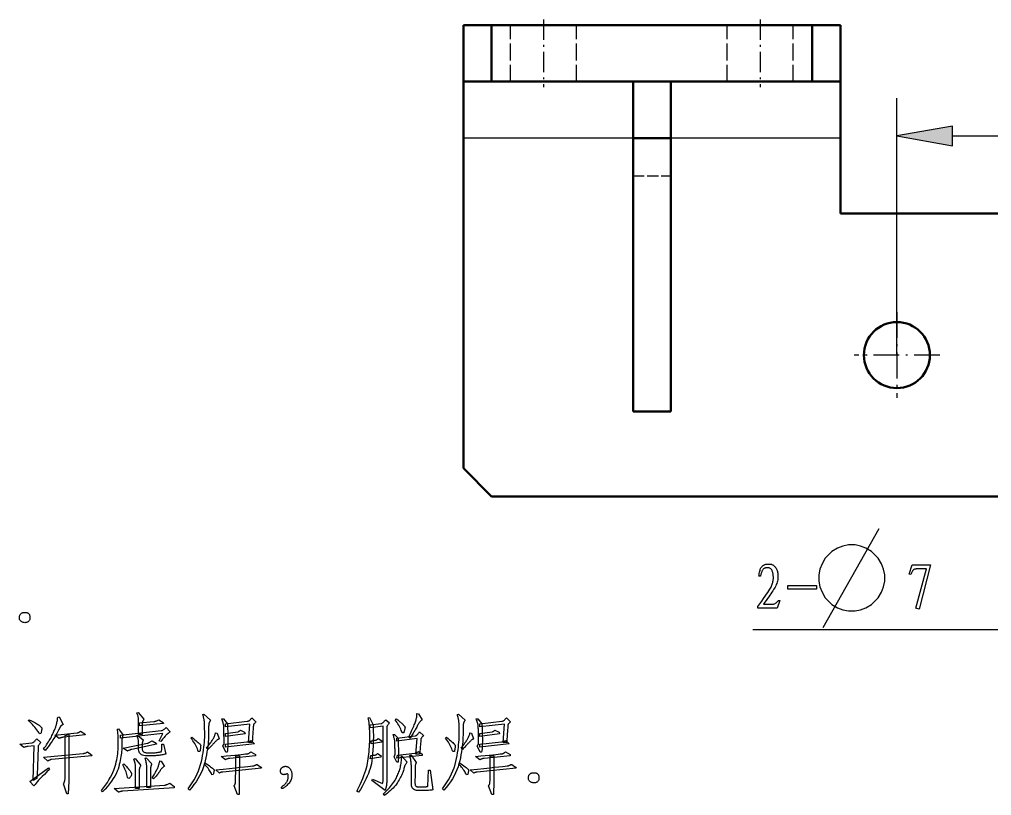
# Model space of a CAD drawing. Extents: x 0 to 420, y 0 to 297.
# Drawn here: x 105.4 to 157, y 59.3 to 100.5 of the extents above; entities that cross this region are included whole.
import ezdxf

# ---------------------------------------------------------------- set-up
doc = ezdxf.new("R2010")
doc.units = 0
doc.linetypes.add('DASHDOT', pattern=[18.5, 12, -3, 0.5, -3])
doc.linetypes.add('DASHED', pattern=[15, 12, -3])

msp = doc.modelspace()

# ---------------------------------------------------------------- linework, layer by layer
at = {"color": 7, "lineweight": 50, "ltscale": 0.075}
for p, q in [((128.957, 100.173), (128.957, 97.173)), ((130.457, 100.173), (130.457, 97.173)), ((147.457, 100.173), (147.457, 97.173)), ((148.957, 100.173), (148.957, 97.173)), ((128.957, 97.173), (128.957, 94.173)), ((137.957, 94.173), (137.957, 97.173)), ((139.957, 94.173), (139.957, 97.173)), ((148.957, 97.173), (148.957, 94.173))]:
    msp.add_line(p, q, dxfattribs=at)
at = {"color": 7, "lineweight": 50, "ltscale": 0.0375}
for p, q in [((130.457, 100.173), (128.957, 100.173)), ((147.457, 100.173), (148.957, 100.173)), ((128.957, 97.173), (130.457, 97.173)), ((147.457, 97.173), (148.957, 97.173))]:
    msp.add_line(p, q, dxfattribs=at)
at = {"color": 7, "lineweight": 50, "ltscale": 0.425}
for p, q in [((147.457, 100.173), (130.457, 100.173)), ((147.457, 97.173), (130.457, 97.173))]:
    msp.add_line(p, q, dxfattribs=at)
at = {"color": 7, "linetype": 'DASHED', "lineweight": 25, "ltscale": 0.075}
for p, q in [((131.457, 97.173), (131.457, 100.173)), ((134.957, 97.173), (134.957, 100.173)), ((142.957, 97.173), (142.957, 100.173)), ((146.457, 97.173), (146.457, 100.173))]:
    msp.add_line(p, q, dxfattribs=at)
at = {"color": 14, "linetype": 'DASHDOT', "lineweight": 25, "ltscale": 0.090008}
for p, q in [((133.207, 100.473), (133.207, 96.873)), ((144.707, 100.473), (144.707, 96.873))]:
    msp.add_line(p, q, dxfattribs=at)
at = {"color": 7, "linetype": 'DASHED', "lineweight": 25, "ltscale": 0.05}
for p, q in [((137.957, 97.173), (139.957, 97.173)), ((139.957, 94.173), (137.957, 94.173)), ((137.957, 92.173), (139.957, 92.173))]:
    msp.add_line(p, q, dxfattribs=at)
at = {"color": 5, "lineweight": 25, "ltscale": 0.340611}
msp.add_line((151.957, 82.673), (151.957, 96.298), dxfattribs=at)
at = {"color": 7, "lineweight": 25, "ltscale": 0.224998}
msp.add_line((137.957, 94.173), (128.957, 94.173), dxfattribs=at)
at = {"color": 7, "linetype": 'DASHED', "lineweight": 25}
msp.add_line((148.957, 94.173), (128.957, 94.173), dxfattribs=at)
at = {"color": 7, "lineweight": 50, "ltscale": 0.4375}
msp.add_line((128.957, 76.673), (128.957, 94.173), dxfattribs=at)
at = {"color": 7, "lineweight": 50, "ltscale": 0.05}
for p, q in [((137.957, 94.173), (139.957, 94.173)), ((137.957, 79.673), (139.957, 79.673))]:
    msp.add_line(p, q, dxfattribs=at)
at = {"color": 7, "lineweight": 50, "ltscale": 0.3625}
for p, q in [((137.957, 79.673), (137.957, 94.173)), ((139.957, 79.673), (139.957, 94.173))]:
    msp.add_line(p, q, dxfattribs=at)
at = {"color": 7, "lineweight": 25, "ltscale": 0.225002}
msp.add_line((148.957, 94.173), (139.957, 94.173), dxfattribs=at)
at = {"color": 7, "lineweight": 50, "ltscale": 0.1}
msp.add_line((148.957, 90.173), (148.957, 94.173), dxfattribs=at)
at = {"color": 5, "lineweight": 25, "ltscale": 0.402279}
msp.add_line((154.912, 94.298), (171.003, 94.298), dxfattribs=at)
at = {"color": 7, "lineweight": 50}
for p, q in [((148.957, 90.173), (177.457, 90.173)), ((130.457, 75.173), (177.457, 75.173))]:
    msp.add_line(p, q, dxfattribs=at)
at = {"color": 14, "linetype": 'DASHDOT', "lineweight": 25, "ltscale": 0.11375}
for p, q in [((151.957, 84.948), (151.957, 80.398)), ((154.232, 82.673), (149.682, 82.673))]:
    msp.add_line(p, q, dxfattribs=at)
at = {"color": 7, "lineweight": 50, "ltscale": 0.053033}
msp.add_line((130.457, 75.173), (128.957, 76.673), dxfattribs=at)
at = {"color": 5, "lineweight": 25, "ltscale": 0.36875}
msp.add_line((159.058, 68.098), (144.308, 68.098), dxfattribs=at)
at = {"color": 5, "lineweight": 25}
for points in [[(154.912, 94.819), (151.957, 94.298), (154.912, 93.777)], [(149.733, 72.598), (149.383, 72.598), (149.091, 72.539), (148.8, 72.423), (148.508, 72.248), (148.158, 71.898), (147.983, 71.606), (147.866, 71.314), (147.808, 71.023), (147.808, 70.673), (147.866, 70.381), (147.983, 70.089), (148.158, 69.798), (148.508, 69.448), (148.8, 69.273), (149.091, 69.156), (149.383, 69.098), (149.733, 69.098), (150.025, 69.156), (150.316, 69.273), (150.608, 69.448), (150.958, 69.798), (151.133, 70.089), (151.25, 70.381), (151.308, 70.673), (151.308, 71.023), (151.25, 71.314), (151.133, 71.606), (150.958, 71.898), (150.608, 72.248), (150.316, 72.423), (150.025, 72.539)], [(144.882, 69.467), (145.415, 69.467), (145.442, 69.474), (145.469, 69.483), (145.495, 69.496), (145.52, 69.511), (145.545, 69.528), (145.57, 69.549), (145.593, 69.572), (145.617, 69.598), (145.639, 69.627), (145.662, 69.658), (145.744, 69.658), (145.607, 69.248), (144.581, 69.248), (144.581, 69.33), (144.692, 69.483), (144.793, 69.625), (144.885, 69.757), (144.969, 69.877), (145.043, 69.986), (145.108, 70.085), (145.164, 70.172), (145.211, 70.249), (145.25, 70.315), (145.279, 70.369), (145.302, 70.418), (145.323, 70.467), (145.341, 70.516), (145.357, 70.565), (145.371, 70.614), (145.382, 70.662), (145.391, 70.71), (145.397, 70.759), (145.401, 70.807), (145.402, 70.855), (145.401, 70.902), (145.399, 70.947), (145.396, 70.99), (145.391, 71.032), (145.385, 71.072), (145.377, 71.11), (145.368, 71.146), (145.358, 71.18), (145.346, 71.213), (145.333, 71.244), (145.319, 71.273), (145.302, 71.298), (145.283, 71.321), (145.261, 71.34), (145.238, 71.357), (145.212, 71.371), (145.184, 71.381), (145.154, 71.389), (145.122, 71.393), (145.087, 71.395), (145.053, 71.393), (145.02, 71.389), (144.989, 71.382), (144.96, 71.373), (144.933, 71.36), (144.908, 71.345), (144.885, 71.328), (144.864, 71.307), (144.845, 71.284), (144.828, 71.258), (144.812, 71.23), (144.797, 71.202), (144.783, 71.172), (144.771, 71.142), (144.759, 71.111), (144.749, 71.079), (144.739, 71.046), (144.731, 71.013), (144.724, 70.979), (144.718, 70.943), (144.636, 70.943), (144.645, 71.017), (144.655, 71.086), (144.667, 71.149), (144.68, 71.207), (144.694, 71.26), (144.71, 71.307), (144.727, 71.349), (144.745, 71.385), (144.765, 71.417), (144.787, 71.442), (144.809, 71.465), (144.831, 71.485), (144.854, 71.504), (144.877, 71.52), (144.901, 71.535), (144.925, 71.547), (144.95, 71.558), (144.975, 71.567), (145, 71.574), (145.026, 71.579), (145.052, 71.583), (145.077, 71.586), (145.103, 71.588), (145.129, 71.589), (145.154, 71.589), (145.179, 71.589), (145.204, 71.588), (145.229, 71.586), (145.254, 71.583), (145.279, 71.579), (145.303, 71.574), (145.328, 71.565), (145.353, 71.554), (145.377, 71.54), (145.402, 71.523), (145.426, 71.503), (145.451, 71.48), (145.476, 71.454), (145.5, 71.426), (145.525, 71.395), (145.548, 71.36), (145.569, 71.323), (145.588, 71.284), (145.604, 71.241), (145.617, 71.196), (145.628, 71.148), (145.637, 71.098), (145.643, 71.045), (145.647, 70.989), (145.648, 70.93), (145.646, 70.869), (145.64, 70.808), (145.631, 70.747), (145.617, 70.685), (145.6, 70.622), (145.579, 70.559), (145.554, 70.495), (145.525, 70.431), (145.493, 70.366), (145.456, 70.301), (145.416, 70.233), (145.372, 70.162), (145.324, 70.088), (145.273, 70.01), (145.217, 69.928), (145.158, 69.843), (145.095, 69.754), (145.028, 69.662), (144.957, 69.566)], [(153.005, 71.326), (152.981, 71.326), (152.959, 71.324), (152.938, 71.321), (152.918, 71.317), (152.899, 71.313), (152.882, 71.307), (152.867, 71.299), (152.852, 71.291), (152.839, 71.282), (152.828, 71.272), (152.816, 71.259), (152.805, 71.244), (152.792, 71.226), (152.779, 71.206), (152.766, 71.183), (152.752, 71.157), (152.738, 71.128), (152.723, 71.097), (152.707, 71.062), (152.691, 71.025), (152.609, 71.053), (152.773, 71.545), (153.744, 71.545), (153.128, 69.193), (152.964, 69.248), (153.525, 71.326)], [(146.167, 70.451), (147.699, 70.451), (147.699, 70.26), (146.167, 70.26)]]:
    msp.add_lwpolyline(points, close=True, dxfattribs=at)
msp.add_lwpolyline([(148.041, 68.223), (150.025, 71.723), (151.016, 73.473)], dxfattribs=at)
at = {"color": 7, "lineweight": 25}
for points in [[(105.842, 68.511), (105.814, 68.498), (105.785, 68.489), (105.756, 68.482), (105.727, 68.479), (105.697, 68.478), (105.667, 68.48), (105.637, 68.486), (105.606, 68.494), (105.575, 68.506), (105.544, 68.52), (105.514, 68.537), (105.488, 68.556), (105.465, 68.577), (105.447, 68.6), (105.432, 68.625), (105.42, 68.653), (105.413, 68.682), (105.409, 68.714), (105.408, 68.748), (105.412, 68.784), (105.418, 68.819), (105.427, 68.851), (105.437, 68.881), (105.45, 68.907), (105.465, 68.931), (105.481, 68.951), (105.5, 68.969), (105.521, 68.983), (105.545, 68.995), (105.57, 69.003), (105.596, 69.01), (105.622, 69.014), (105.648, 69.018), (105.674, 69.02), (105.7, 69.021), (105.725, 69.02), (105.75, 69.018), (105.775, 69.014), (105.8, 69.01), (105.825, 69.003), (105.848, 68.995), (105.87, 68.983), (105.889, 68.968), (105.906, 68.95), (105.922, 68.929), (105.935, 68.904), (105.945, 68.876), (105.954, 68.846), (105.961, 68.812), (105.965, 68.775), (105.967, 68.737), (105.966, 68.702), (105.962, 68.67), (105.954, 68.64), (105.944, 68.612), (105.93, 68.587), (105.913, 68.564), (105.892, 68.544), (105.869, 68.526)], [(107.574, 62.964), (107.568, 62.953), (107.563, 62.941), (107.556, 62.929), (107.55, 62.915), (107.543, 62.9), (107.536, 62.885), (107.528, 62.869), (107.52, 62.852), (107.512, 62.834), (107.504, 62.815), (107.494, 62.794), (107.481, 62.769), (107.467, 62.741), (107.45, 62.709), (107.431, 62.674), (107.41, 62.635), (107.386, 62.593), (107.36, 62.548), (107.332, 62.498), (107.301, 62.446), (107.268, 62.389), (107.23, 62.329), (107.188, 62.264), (107.141, 62.195), (107.09, 62.123), (107.036, 62.046), (106.977, 61.965), (106.913, 61.88), (106.846, 61.791), (106.774, 61.699), (106.686, 61.769), (106.744, 61.849), (106.8, 61.927), (106.852, 62.004), (106.901, 62.078), (106.948, 62.151), (106.991, 62.222), (107.031, 62.292), (107.069, 62.359), (107.103, 62.425), (107.134, 62.49), (107.163, 62.551), (107.191, 62.61), (107.216, 62.667), (107.24, 62.72), (107.262, 62.771), (107.282, 62.819), (107.301, 62.864), (107.317, 62.906), (107.332, 62.945), (107.345, 62.982), (107.357, 63.018), (107.369, 63.058), (107.38, 63.1), (107.39, 63.145), (107.4, 63.193), (107.41, 63.243), (107.419, 63.297), (107.427, 63.353), (107.435, 63.412), (107.442, 63.474), (107.512, 63.492), (107.723, 63.07), (107.7, 63.059), (107.678, 63.049), (107.658, 63.038), (107.64, 63.027), (107.624, 63.017), (107.61, 63.006), (107.598, 62.996), (107.588, 62.985), (107.58, 62.975)], [(112.012, 63.351), (111.996, 63.33), (111.981, 63.31), (111.968, 63.29), (111.956, 63.271), (111.946, 63.252), (111.939, 63.234), (111.932, 63.216), (111.928, 63.199), (111.925, 63.182), (111.924, 63.166), (111.924, 63.146), (111.924, 63.116), (111.924, 63.077), (111.924, 63.028), (111.924, 62.971), (111.924, 62.904), (111.924, 62.827), (111.924, 62.742), (111.924, 62.647), (111.924, 62.542), (111.731, 62.542), (111.731, 63.298), (111.73, 63.328), (111.728, 63.359), (111.723, 63.394), (111.717, 63.43), (111.709, 63.47), (111.699, 63.511), (111.688, 63.555), (111.675, 63.602), (111.66, 63.651), (111.643, 63.702), (111.714, 63.72)], [(115.097, 61.268), (115.126, 61.425), (115.151, 61.578), (115.173, 61.725), (115.192, 61.867), (115.207, 62.004), (115.22, 62.136), (115.229, 62.263), (115.235, 62.384), (115.238, 62.501), (115.238, 62.613), (115.236, 62.717), (115.234, 62.812), (115.233, 62.898), (115.231, 62.974), (115.229, 63.041), (115.227, 63.099), (115.226, 63.147), (115.224, 63.186), (115.222, 63.216), (115.22, 63.237), (115.218, 63.255), (115.214, 63.277), (115.21, 63.304), (115.203, 63.335), (115.196, 63.371), (115.188, 63.411), (115.178, 63.455), (115.167, 63.504), (115.155, 63.557), (115.141, 63.615), (115.194, 63.632), (115.546, 63.298), (115.532, 63.277), (115.52, 63.257), (115.508, 63.237), (115.498, 63.218), (115.488, 63.199), (115.48, 63.181), (115.473, 63.163), (115.467, 63.146), (115.462, 63.13), (115.458, 63.114), (115.454, 63.093), (115.451, 63.064), (115.449, 63.026), (115.446, 62.979), (115.444, 62.922), (115.443, 62.857), (115.442, 62.783), (115.441, 62.7), (115.44, 62.608), (115.44, 62.507), (115.438, 62.399), (115.433, 62.284), (115.424, 62.164), (115.412, 62.037), (115.396, 61.905), (115.377, 61.767), (115.354, 61.622), (115.328, 61.472), (115.298, 61.316), (115.264, 61.154), (115.224, 60.989), (115.174, 60.827), (115.115, 60.666), (115.045, 60.507), (114.965, 60.349), (114.876, 60.194), (114.777, 60.04), (114.668, 59.888), (114.549, 59.738), (114.421, 59.589), (114.35, 59.659), (114.465, 59.821), (114.571, 59.983), (114.669, 60.144), (114.757, 60.305), (114.836, 60.466), (114.906, 60.627), (114.967, 60.787), (115.02, 60.948), (115.063, 61.108)], [(116.337, 63.105), (117.497, 63.245), (117.518, 63.247), (117.54, 63.253), (117.563, 63.263), (117.587, 63.276), (117.611, 63.294), (117.636, 63.315), (117.662, 63.34), (117.688, 63.369), (117.715, 63.402), (117.743, 63.439), (117.954, 63.21), (117.93, 63.19), (117.909, 63.171), (117.89, 63.153), (117.874, 63.136), (117.859, 63.12), (117.847, 63.106), (117.837, 63.093), (117.83, 63.081), (117.825, 63.07), (117.822, 63.061), (117.82, 63.044), (117.817, 63.009), (117.813, 62.958), (117.808, 62.889), (117.802, 62.804), (117.796, 62.701), (117.788, 62.582), (117.78, 62.445), (117.771, 62.291), (117.76, 62.12), (117.567, 62.12), (117.637, 63.087), (116.337, 62.947)], [(124.176, 63.052), (124.181, 62.749), (124.182, 62.464), (124.179, 62.198), (124.172, 61.951), (124.161, 61.723), (124.146, 61.513), (124.127, 61.323), (124.103, 61.151), (124.076, 60.998), (124.045, 60.864), (124.008, 60.737), (123.965, 60.609), (123.917, 60.477), (123.862, 60.343), (123.801, 60.207), (123.733, 60.067), (123.66, 59.925), (123.581, 59.781), (123.495, 59.634), (123.403, 59.484), (123.315, 59.536), (123.403, 59.716), (123.484, 59.888), (123.558, 60.054), (123.624, 60.213), (123.684, 60.365), (123.737, 60.51), (123.783, 60.648), (123.821, 60.78), (123.853, 60.904), (123.878, 61.022), (123.898, 61.138), (123.916, 61.257), (123.932, 61.379), (123.947, 61.504), (123.959, 61.633), (123.969, 61.764), (123.978, 61.899), (123.984, 62.037), (123.989, 62.178), (123.992, 62.323), (123.993, 62.465), (123.992, 62.601), (123.988, 62.729), (123.983, 62.851), (123.976, 62.966), (123.968, 63.075), (123.957, 63.176), (123.944, 63.27), (123.929, 63.358), (123.913, 63.439), (123.983, 63.456)], [(126.128, 62.349), (126.057, 62.402), (126.105, 62.501), (126.15, 62.595), (126.191, 62.685), (126.23, 62.769), (126.266, 62.848), (126.299, 62.922), (126.329, 62.99), (126.355, 63.054), (126.379, 63.113), (126.4, 63.166), (126.418, 63.217), (126.435, 63.268), (126.449, 63.318), (126.462, 63.369), (126.473, 63.419), (126.481, 63.469), (126.488, 63.519), (126.493, 63.569), (126.496, 63.618), (126.497, 63.667), (126.585, 63.65), (126.778, 63.333), (126.75, 63.314), (126.723, 63.293), (126.697, 63.269), (126.671, 63.243), (126.646, 63.215), (126.622, 63.184), (126.598, 63.15), (126.575, 63.114), (126.553, 63.075), (126.532, 63.034), (126.509, 62.99), (126.482, 62.94), (126.451, 62.884), (126.417, 62.824), (126.378, 62.758), (126.336, 62.686), (126.289, 62.61), (126.239, 62.528), (126.185, 62.441)], [(128.597, 61.268), (128.626, 61.425), (128.651, 61.578), (128.673, 61.725), (128.692, 61.867), (128.707, 62.004), (128.72, 62.136), (128.729, 62.263), (128.735, 62.384), (128.738, 62.501), (128.738, 62.613), (128.736, 62.717), (128.734, 62.812), (128.733, 62.898), (128.731, 62.974), (128.729, 63.041), (128.727, 63.099), (128.726, 63.147), (128.724, 63.186), (128.722, 63.216), (128.72, 63.237), (128.718, 63.255), (128.714, 63.277), (128.71, 63.304), (128.703, 63.335), (128.696, 63.371), (128.688, 63.411), (128.678, 63.455), (128.667, 63.504), (128.655, 63.557), (128.641, 63.615), (128.694, 63.632), (129.046, 63.298), (129.032, 63.277), (129.02, 63.257), (129.008, 63.237), (128.998, 63.218), (128.988, 63.199), (128.98, 63.181), (128.973, 63.163), (128.967, 63.146), (128.962, 63.13), (128.958, 63.114), (128.954, 63.093), (128.951, 63.064), (128.949, 63.026), (128.946, 62.979), (128.944, 62.922), (128.943, 62.857), (128.942, 62.783), (128.941, 62.7), (128.94, 62.608), (128.94, 62.507), (128.938, 62.399), (128.933, 62.284), (128.924, 62.164), (128.912, 62.037), (128.896, 61.905), (128.877, 61.767), (128.854, 61.622), (128.828, 61.472), (128.798, 61.316), (128.764, 61.154), (128.724, 60.989), (128.674, 60.827), (128.615, 60.666), (128.545, 60.507), (128.465, 60.349), (128.376, 60.194), (128.277, 60.04), (128.168, 59.888), (128.049, 59.738), (127.921, 59.589), (127.85, 59.659), (127.965, 59.821), (128.071, 59.983), (128.169, 60.144), (128.257, 60.305), (128.336, 60.466), (128.406, 60.627), (128.467, 60.787), (128.52, 60.948), (128.563, 61.108)], [(129.837, 63.105), (130.997, 63.245), (131.018, 63.247), (131.04, 63.253), (131.063, 63.263), (131.087, 63.276), (131.111, 63.294), (131.136, 63.315), (131.162, 63.34), (131.188, 63.369), (131.215, 63.402), (131.243, 63.439), (131.454, 63.21), (131.43, 63.19), (131.409, 63.171), (131.39, 63.153), (131.374, 63.136), (131.359, 63.12), (131.347, 63.106), (131.337, 63.093), (131.33, 63.081), (131.325, 63.07), (131.322, 63.061), (131.32, 63.044), (131.317, 63.009), (131.313, 62.958), (131.308, 62.889), (131.302, 62.804), (131.296, 62.701), (131.288, 62.582), (131.28, 62.445), (131.271, 62.291), (131.26, 62.12), (131.067, 62.12), (131.137, 63.087), (129.837, 62.947)], [(105.93, 63.333), (106.012, 63.292), (106.087, 63.253), (106.157, 63.216), (106.22, 63.181), (106.277, 63.149), (106.329, 63.118), (106.375, 63.09), (106.414, 63.063), (106.448, 63.039), (106.475, 63.017), (106.499, 62.997), (106.52, 62.978), (106.538, 62.96), (106.554, 62.944), (106.568, 62.929), (106.579, 62.916), (106.587, 62.904), (106.593, 62.893), (106.597, 62.884), (106.598, 62.876), (106.598, 62.867), (106.596, 62.854), (106.594, 62.836), (106.59, 62.814), (106.585, 62.788), (106.579, 62.758), (106.572, 62.724), (106.565, 62.685), (106.556, 62.642), (106.546, 62.595), (106.475, 62.577), (106.431, 62.651), (106.384, 62.724), (106.333, 62.796), (106.278, 62.867), (106.22, 62.938), (106.159, 63.008), (106.094, 63.077), (106.025, 63.146), (105.953, 63.213), (105.878, 63.281)], [(111.784, 63.158), (112.54, 63.228), (112.555, 63.232), (112.573, 63.237), (112.593, 63.243), (112.616, 63.25), (112.641, 63.259), (112.668, 63.268), (112.698, 63.278), (112.731, 63.29), (112.766, 63.302), (112.803, 63.316), (113.032, 63.175), (113.049, 63.122), (111.784, 62.999)], [(116.249, 63.017), (116.248, 63.027), (116.244, 63.043), (116.239, 63.065), (116.232, 63.093), (116.222, 63.127), (116.211, 63.167), (116.197, 63.213), (116.181, 63.264), (116.163, 63.322), (116.143, 63.386), (116.231, 63.386), (116.442, 63.105), (116.451, 62.887), (116.458, 62.685), (116.463, 62.498), (116.465, 62.326), (116.464, 62.169), (116.461, 62.027), (116.456, 61.9), (116.448, 61.789), (116.437, 61.692), (116.424, 61.611), (116.354, 61.611), (116.196, 61.945), (116.209, 61.962), (116.221, 61.978), (116.232, 61.993), (116.241, 62.008), (116.249, 62.022), (116.255, 62.034), (116.26, 62.046), (116.263, 62.057), (116.266, 62.067), (116.266, 62.076), (116.266, 62.089), (116.266, 62.11), (116.265, 62.138), (116.265, 62.174), (116.264, 62.217), (116.263, 62.268), (116.262, 62.327), (116.261, 62.394), (116.259, 62.469), (116.257, 62.551), (116.256, 62.633), (116.254, 62.708), (116.253, 62.774), (116.252, 62.832), (116.251, 62.883), (116.25, 62.925), (116.249, 62.96), (116.249, 62.987), (116.249, 63.006)], [(124.897, 60.046), (124.893, 59.994), (124.888, 59.943), (124.882, 59.893), (124.875, 59.844), (124.866, 59.796), (124.857, 59.749), (124.847, 59.703), (124.835, 59.658), (124.823, 59.614), (124.809, 59.572), (124.106, 60.099), (124.141, 60.169), (124.669, 59.941), (124.675, 59.963), (124.681, 59.986), (124.687, 60.012), (124.691, 60.039), (124.695, 60.068), (124.698, 60.099), (124.701, 60.131), (124.702, 60.166), (124.703, 60.202), (124.704, 60.24), (124.704, 62.982), (124.018, 62.894), (124.018, 63.052), (124.598, 63.122), (124.613, 63.128), (124.631, 63.136), (124.65, 63.149), (124.671, 63.165), (124.695, 63.184), (124.721, 63.207), (124.748, 63.233), (124.778, 63.263), (124.81, 63.296), (124.844, 63.333), (125.038, 63.158), (125.011, 63.127), (124.987, 63.098), (124.966, 63.072), (124.948, 63.048), (124.932, 63.026), (124.92, 63.006), (124.91, 62.988), (124.903, 62.972), (124.899, 62.958), (124.897, 62.947), (124.897, 62.908), (124.897, 62.814), (124.897, 62.663), (124.897, 62.457), (124.897, 62.195), (124.897, 61.877), (124.897, 61.503), (124.897, 61.073), (124.897, 60.588)], [(125.864, 62.92), (125.863, 62.909), (125.861, 62.895), (125.858, 62.876), (125.853, 62.853), (125.846, 62.826), (125.839, 62.795), (125.829, 62.76), (125.819, 62.721), (125.807, 62.677), (125.794, 62.63), (125.706, 62.63), (125.686, 62.697), (125.663, 62.765), (125.636, 62.834), (125.604, 62.903), (125.569, 62.973), (125.531, 63.044), (125.488, 63.115), (125.441, 63.187), (125.391, 63.26), (125.337, 63.333), (125.389, 63.386), (125.434, 63.351), (125.477, 63.318), (125.517, 63.285), (125.555, 63.254), (125.591, 63.223), (125.626, 63.194), (125.658, 63.166), (125.687, 63.139), (125.715, 63.112), (125.741, 63.087), (125.764, 63.063), (125.785, 63.041), (125.804, 63.021), (125.82, 63.001), (125.833, 62.984), (125.844, 62.968), (125.853, 62.954), (125.859, 62.941), (125.863, 62.93)], [(129.749, 63.017), (129.748, 63.027), (129.744, 63.043), (129.739, 63.065), (129.732, 63.093), (129.722, 63.127), (129.711, 63.167), (129.697, 63.213), (129.681, 63.264), (129.663, 63.322), (129.643, 63.386), (129.731, 63.386), (129.942, 63.105), (129.951, 62.887), (129.958, 62.685), (129.963, 62.498), (129.965, 62.326), (129.964, 62.169), (129.961, 62.027), (129.956, 61.9), (129.948, 61.789), (129.937, 61.692), (129.924, 61.611), (129.854, 61.611), (129.696, 61.945), (129.709, 61.962), (129.721, 61.978), (129.732, 61.993), (129.741, 62.008), (129.749, 62.022), (129.755, 62.034), (129.76, 62.046), (129.763, 62.057), (129.766, 62.067), (129.766, 62.076), (129.766, 62.089), (129.766, 62.11), (129.765, 62.138), (129.765, 62.174), (129.764, 62.217), (129.763, 62.268), (129.762, 62.327), (129.761, 62.394), (129.759, 62.469), (129.757, 62.551), (129.756, 62.633), (129.754, 62.708), (129.753, 62.774), (129.752, 62.832), (129.751, 62.883), (129.75, 62.925), (129.749, 62.96), (129.749, 62.987), (129.749, 63.006)], [(108.883, 62.577), (108.901, 62.525), (107.758, 62.402), (107.737, 62.401), (107.715, 62.399), (107.692, 62.395), (107.668, 62.39), (107.644, 62.384), (107.619, 62.376), (107.594, 62.367), (107.567, 62.357), (107.54, 62.345), (107.512, 62.331), (107.284, 62.507), (108.462, 62.63), (108.482, 62.634), (108.503, 62.639), (108.523, 62.645), (108.543, 62.653), (108.563, 62.661), (108.582, 62.67), (108.601, 62.681), (108.619, 62.692), (108.637, 62.705), (108.655, 62.718)], [(107.829, 62.49), (108.022, 62.542), (108.022, 60.064), (107.987, 59.396), (107.917, 59.396), (107.741, 59.923), (107.758, 59.954), (107.773, 59.985), (107.786, 60.014), (107.797, 60.043), (107.807, 60.07), (107.815, 60.097), (107.821, 60.123), (107.825, 60.148), (107.828, 60.172), (107.829, 60.196), (107.829, 60.239), (107.829, 60.324), (107.829, 60.45), (107.829, 60.617), (107.829, 60.826), (107.829, 61.076), (107.829, 61.368), (107.829, 61.7), (107.829, 62.074)], [(109.815, 59.501), (109.762, 59.572), (109.874, 59.721), (109.977, 59.865), (110.072, 60.006), (110.158, 60.143), (110.235, 60.275), (110.303, 60.403), (110.363, 60.526), (110.415, 60.646), (110.458, 60.761), (110.492, 60.872), (110.52, 60.981), (110.546, 61.09), (110.569, 61.199), (110.589, 61.307), (110.606, 61.415), (110.621, 61.523), (110.632, 61.631), (110.641, 61.739), (110.647, 61.846), (110.65, 61.953), (110.651, 62.059), (110.651, 62.16), (110.65, 62.257), (110.647, 62.35), (110.643, 62.439), (110.638, 62.524), (110.632, 62.605), (110.625, 62.682), (110.616, 62.755), (110.606, 62.824), (110.659, 62.841), (110.905, 62.507), (110.892, 62.47), (110.88, 62.434), (110.869, 62.401), (110.86, 62.369), (110.852, 62.34), (110.846, 62.313), (110.841, 62.288), (110.837, 62.265), (110.835, 62.245), (110.835, 62.226), (110.835, 62.206), (110.835, 62.18), (110.835, 62.149), (110.835, 62.113), (110.835, 62.072), (110.835, 62.025), (110.835, 61.974), (110.835, 61.917), (110.835, 61.854), (110.835, 61.786), (110.833, 61.714), (110.828, 61.636), (110.82, 61.553), (110.809, 61.466), (110.795, 61.373), (110.778, 61.276), (110.757, 61.174), (110.733, 61.066), (110.706, 60.954), (110.676, 60.837), (110.639, 60.716), (110.591, 60.593), (110.532, 60.466), (110.463, 60.337), (110.382, 60.204), (110.29, 60.069), (110.188, 59.932), (110.075, 59.791), (109.95, 59.648)], [(112.821, 62.208), (113.014, 62.595), (110.764, 62.349), (110.764, 62.507), (112.926, 62.753), (112.945, 62.755), (112.965, 62.76), (112.987, 62.767), (113.011, 62.779), (113.036, 62.793), (113.064, 62.81), (113.093, 62.831), (113.123, 62.854), (113.156, 62.881), (113.19, 62.911), (113.401, 62.683), (113.377, 62.666), (113.355, 62.65), (113.334, 62.634), (113.314, 62.62), (113.296, 62.606), (113.279, 62.593), (113.263, 62.581), (113.249, 62.57), (113.237, 62.56), (113.225, 62.551), (113.213, 62.539), (113.196, 62.522), (113.175, 62.499), (113.149, 62.47), (113.12, 62.435), (113.086, 62.394), (113.048, 62.347), (113.006, 62.295), (112.959, 62.237), (112.909, 62.173)], [(112.171, 61.575), (112.61, 61.575), (112.667, 61.586), (112.719, 61.595), (112.765, 61.603), (112.805, 61.611), (112.841, 61.617), (112.871, 61.623), (112.895, 61.628), (112.914, 61.632), (112.927, 61.635), (112.935, 61.637), (112.94, 61.643), (112.945, 61.656), (112.949, 61.676), (112.952, 61.705), (112.955, 61.74), (112.957, 61.784), (112.959, 61.835), (112.961, 61.893), (112.961, 61.959), (112.962, 62.033), (113.049, 62.033), (113.173, 61.505), (113.123, 61.495), (113.072, 61.485), (113.02, 61.475), (112.967, 61.466), (112.913, 61.457), (112.858, 61.448), (112.802, 61.44), (112.745, 61.432), (112.687, 61.424), (112.628, 61.417), (112.153, 61.417), (112.076, 61.421), (112.007, 61.431), (111.945, 61.447), (111.891, 61.471), (111.845, 61.501), (111.807, 61.538), (111.776, 61.581), (111.754, 61.631), (111.738, 61.688), (111.731, 61.751), (111.731, 62.103), (111.73, 62.135), (111.728, 62.169), (111.723, 62.204), (111.717, 62.241), (111.709, 62.279), (111.699, 62.318), (111.688, 62.359), (111.675, 62.401), (111.66, 62.445), (111.643, 62.49), (111.696, 62.49), (111.977, 62.261), (111.967, 62.234), (111.958, 62.209), (111.95, 62.186), (111.943, 62.165), (111.938, 62.147), (111.933, 62.13), (111.929, 62.116), (111.927, 62.104), (111.925, 62.093), (111.924, 62.085), (111.924, 62.076), (111.924, 62.061), (111.924, 62.04), (111.924, 62.015), (111.924, 61.984), (111.924, 61.948), (111.924, 61.907), (111.924, 61.86), (111.924, 61.808), (111.924, 61.751), (111.93, 61.721), (111.94, 61.694), (111.954, 61.669), (111.972, 61.647), (111.995, 61.628), (112.021, 61.612), (112.052, 61.599), (112.088, 61.588), (112.127, 61.58)], [(114.561, 62.402), (114.645, 62.331), (114.72, 62.267), (114.787, 62.209), (114.845, 62.158), (114.895, 62.114), (114.937, 62.076), (114.97, 62.044), (114.994, 62.019), (115.01, 62.001), (115.018, 61.989), (115.021, 61.977), (115.022, 61.961), (115.022, 61.939), (115.021, 61.913), (115.018, 61.881), (115.014, 61.844), (115.008, 61.802), (115.001, 61.755), (114.993, 61.703), (114.983, 61.646), (114.895, 61.646), (114.872, 61.716), (114.846, 61.786), (114.816, 61.857), (114.783, 61.927), (114.746, 61.997), (114.705, 62.068), (114.661, 62.138), (114.614, 62.208), (114.563, 62.279), (114.508, 62.349)], [(115.651, 62.261), (115.675, 62.3), (115.697, 62.338), (115.717, 62.375), (115.735, 62.413), (115.752, 62.45), (115.767, 62.487), (115.78, 62.523), (115.792, 62.559), (115.801, 62.595), (115.809, 62.63), (115.897, 62.613), (116.003, 62.314), (115.978, 62.302), (115.953, 62.289), (115.929, 62.274), (115.904, 62.258), (115.88, 62.239), (115.855, 62.219), (115.83, 62.197), (115.806, 62.173), (115.781, 62.148), (115.757, 62.12), (115.731, 62.091), (115.703, 62.061), (115.673, 62.028), (115.641, 61.994), (115.607, 61.958), (115.571, 61.92), (115.533, 61.88), (115.492, 61.839), (115.45, 61.796), (115.405, 61.751), (115.335, 61.822), (115.373, 61.87), (115.409, 61.918), (115.444, 61.964), (115.478, 62.01), (115.51, 62.054), (115.541, 62.098), (115.571, 62.14), (115.599, 62.182), (115.626, 62.222)], [(116.337, 62.595), (116.987, 62.683), (117.004, 62.693), (117.021, 62.703), (117.037, 62.713), (117.052, 62.722), (117.066, 62.731), (117.08, 62.74), (117.093, 62.748), (117.105, 62.756), (117.117, 62.764), (117.128, 62.771), (117.356, 62.665), (117.374, 62.577), (116.337, 62.437)], [(125.337, 61.523), (125.337, 61.536), (125.336, 61.554), (125.336, 61.577), (125.335, 61.604), (125.334, 61.637), (125.333, 61.675), (125.332, 61.717), (125.331, 61.765), (125.329, 61.817), (125.328, 61.874), (125.326, 61.932), (125.325, 61.984), (125.323, 62.031), (125.322, 62.073), (125.321, 62.109), (125.32, 62.141), (125.32, 62.168), (125.319, 62.189), (125.319, 62.206), (125.319, 62.217), (125.318, 62.228), (125.315, 62.244), (125.311, 62.265), (125.305, 62.29), (125.297, 62.32), (125.287, 62.355), (125.276, 62.395), (125.263, 62.439), (125.248, 62.488), (125.231, 62.542), (125.301, 62.542), (125.495, 62.349), (125.512, 61.4), (125.495, 61.083), (125.424, 61.083), (125.284, 61.365), (125.294, 61.385), (125.303, 61.405), (125.311, 61.423), (125.318, 61.44), (125.323, 61.457), (125.328, 61.472), (125.332, 61.486), (125.334, 61.5), (125.336, 61.512)], [(125.424, 62.191), (125.424, 62.349), (126.409, 62.472), (126.427, 62.477), (126.446, 62.486), (126.466, 62.498), (126.488, 62.514), (126.51, 62.534), (126.533, 62.556), (126.558, 62.583), (126.583, 62.613), (126.61, 62.646), (126.637, 62.683), (126.848, 62.49), (126.822, 62.462), (126.798, 62.437), (126.777, 62.414), (126.758, 62.393), (126.743, 62.373), (126.73, 62.356), (126.72, 62.34), (126.713, 62.326), (126.709, 62.315), (126.708, 62.305), (126.707, 62.289), (126.705, 62.259), (126.701, 62.215), (126.696, 62.156), (126.69, 62.083), (126.682, 61.996), (126.673, 61.895), (126.663, 61.779), (126.651, 61.649), (126.637, 61.505), (126.444, 61.505), (126.514, 62.331)], [(128.061, 62.402), (128.145, 62.331), (128.22, 62.267), (128.287, 62.209), (128.345, 62.158), (128.395, 62.114), (128.437, 62.076), (128.47, 62.044), (128.494, 62.019), (128.51, 62.001), (128.518, 61.989), (128.521, 61.977), (128.522, 61.961), (128.522, 61.939), (128.521, 61.913), (128.518, 61.881), (128.514, 61.844), (128.508, 61.802), (128.501, 61.755), (128.493, 61.703), (128.483, 61.646), (128.395, 61.646), (128.372, 61.716), (128.346, 61.786), (128.316, 61.857), (128.283, 61.927), (128.246, 61.997), (128.205, 62.068), (128.161, 62.138), (128.114, 62.208), (128.063, 62.279), (128.008, 62.349)], [(129.151, 62.261), (129.175, 62.3), (129.197, 62.338), (129.217, 62.375), (129.235, 62.413), (129.252, 62.45), (129.267, 62.487), (129.28, 62.523), (129.292, 62.559), (129.301, 62.595), (129.309, 62.63), (129.397, 62.613), (129.503, 62.314), (129.478, 62.302), (129.453, 62.289), (129.429, 62.274), (129.404, 62.258), (129.38, 62.239), (129.355, 62.219), (129.33, 62.197), (129.306, 62.173), (129.281, 62.148), (129.257, 62.12), (129.231, 62.091), (129.203, 62.061), (129.173, 62.028), (129.141, 61.994), (129.107, 61.958), (129.071, 61.92), (129.033, 61.88), (128.992, 61.839), (128.95, 61.796), (128.905, 61.751), (128.835, 61.822), (128.873, 61.87), (128.909, 61.918), (128.944, 61.964), (128.978, 62.01), (129.01, 62.054), (129.041, 62.098), (129.071, 62.14), (129.099, 62.182), (129.126, 62.222)], [(129.837, 62.595), (130.487, 62.683), (130.504, 62.693), (130.521, 62.703), (130.537, 62.713), (130.552, 62.722), (130.566, 62.731), (130.58, 62.74), (130.593, 62.748), (130.605, 62.756), (130.617, 62.764), (130.628, 62.771), (130.856, 62.665), (130.874, 62.577), (129.837, 62.437)], [(105.86, 61.909), (105.845, 61.909), (105.829, 61.907), (105.812, 61.905), (105.793, 61.901), (105.772, 61.896), (105.75, 61.89), (105.727, 61.884), (105.703, 61.876), (105.676, 61.867), (105.649, 61.857), (105.421, 62.033), (106.071, 62.103), (106.089, 62.108), (106.11, 62.117), (106.132, 62.129), (106.155, 62.145), (106.181, 62.164), (106.208, 62.187), (106.237, 62.214), (106.268, 62.243), (106.3, 62.277), (106.335, 62.314), (106.546, 62.12), (106.516, 62.093), (106.489, 62.066), (106.466, 62.039), (106.446, 62.014), (106.429, 61.989), (106.416, 61.964), (106.406, 61.941), (106.399, 61.918), (106.396, 61.896), (106.396, 61.874), (106.397, 61.839), (106.396, 61.774), (106.394, 61.68), (106.391, 61.557), (106.385, 61.404), (106.378, 61.223), (106.37, 61.012), (106.36, 60.772), (106.348, 60.503), (106.335, 60.204), (106.141, 60.099), (106.194, 61.945)], [(111.133, 61.663), (110.905, 61.822), (112.206, 62.085), (112.218, 62.09), (112.232, 62.096), (112.25, 62.104), (112.27, 62.113), (112.294, 62.125), (112.32, 62.138), (112.348, 62.153), (112.38, 62.17), (112.415, 62.188), (112.452, 62.208), (112.663, 62.085), (112.68, 62.033), (111.362, 61.751), (111.344, 61.747), (111.325, 61.742), (111.304, 61.736), (111.283, 61.729), (111.261, 61.721), (111.238, 61.711), (111.213, 61.701), (111.188, 61.689), (111.161, 61.677)], [(116.337, 62.033), (117.479, 62.156), (117.504, 62.159), (117.528, 62.164), (117.551, 62.169), (117.575, 62.175), (117.598, 62.182), (117.62, 62.189), (117.643, 62.197), (117.665, 62.206), (117.686, 62.216), (117.708, 62.226), (117.883, 62.05), (116.337, 61.874)], [(124.071, 62.05), (124.071, 62.208), (124.115, 62.215), (124.155, 62.221), (124.191, 62.227), (124.223, 62.232), (124.251, 62.237), (124.276, 62.241), (124.296, 62.245), (124.313, 62.248), (124.326, 62.25), (124.335, 62.252), (124.342, 62.255), (124.35, 62.258), (124.359, 62.263), (124.368, 62.269), (124.379, 62.276), (124.389, 62.285), (124.401, 62.295), (124.413, 62.306), (124.426, 62.318), (124.44, 62.331), (124.633, 62.208), (124.633, 62.138)], [(129.837, 62.033), (130.979, 62.156), (131.004, 62.159), (131.028, 62.164), (131.051, 62.169), (131.075, 62.175), (131.098, 62.182), (131.12, 62.189), (131.143, 62.197), (131.165, 62.206), (131.186, 62.216), (131.208, 62.226), (131.383, 62.05), (129.837, 61.874)], [(109.024, 61.628), (109.235, 61.47), (109.253, 61.417), (107.108, 61.224), (107.09, 61.22), (107.072, 61.215), (107.054, 61.209), (107.035, 61.201), (107.016, 61.193), (106.996, 61.184), (106.976, 61.173), (106.956, 61.162), (106.936, 61.15), (106.915, 61.136), (106.686, 61.347), (108.796, 61.54), (108.823, 61.544), (108.85, 61.549), (108.875, 61.556), (108.9, 61.563), (108.923, 61.571), (108.945, 61.58), (108.967, 61.591), (108.987, 61.602), (109.006, 61.615)], [(117.936, 61.417), (116.565, 61.277), (116.547, 61.276), (116.528, 61.274), (116.508, 61.27), (116.486, 61.265), (116.464, 61.259), (116.441, 61.251), (116.416, 61.242), (116.391, 61.232), (116.364, 61.22), (116.337, 61.206), (116.108, 61.382), (116.376, 61.409), (116.616, 61.433), (116.828, 61.455), (117.014, 61.474), (117.172, 61.49), (117.302, 61.503), (117.405, 61.514), (117.481, 61.523), (117.529, 61.528), (117.549, 61.532), (117.557, 61.534), (117.566, 61.538), (117.577, 61.544), (117.589, 61.551), (117.602, 61.56), (117.617, 61.571), (117.633, 61.583), (117.651, 61.596), (117.67, 61.611), (117.69, 61.628), (117.936, 61.488)], [(117.075, 61.417), (117.075, 61.131), (117.074, 60.863), (117.073, 60.612), (117.072, 60.379), (117.07, 60.165), (117.069, 59.968), (117.066, 59.789), (117.064, 59.629), (117.061, 59.486), (117.057, 59.361), (116.969, 59.361), (116.794, 59.818), (116.804, 59.835), (116.813, 59.851), (116.822, 59.866), (116.83, 59.881), (116.838, 59.895), (116.844, 59.907), (116.85, 59.919), (116.855, 59.93), (116.86, 59.94), (116.864, 59.95), (116.867, 59.972), (116.87, 60.022), (116.873, 60.1), (116.875, 60.205), (116.877, 60.338), (116.879, 60.499), (116.88, 60.687), (116.881, 60.903), (116.881, 61.146), (116.882, 61.417)], [(124.053, 61.435), (124.1, 61.438), (124.143, 61.442), (124.181, 61.445), (124.215, 61.449), (124.245, 61.452), (124.27, 61.456), (124.29, 61.459), (124.307, 61.463), (124.318, 61.467), (124.326, 61.47), (124.331, 61.474), (124.337, 61.478), (124.344, 61.484), (124.351, 61.49), (124.359, 61.496), (124.367, 61.504), (124.376, 61.512), (124.385, 61.521), (124.395, 61.53), (124.405, 61.54), (124.598, 61.417), (124.581, 61.347), (124.018, 61.259)], [(125.969, 61.083), (125.945, 61.05), (125.922, 61.015), (125.9, 60.977), (125.879, 60.937), (125.86, 60.894), (125.841, 60.849), (125.823, 60.802), (125.806, 60.751), (125.791, 60.699), (125.776, 60.644), (125.76, 60.587), (125.741, 60.528), (125.718, 60.467), (125.692, 60.405), (125.662, 60.341), (125.628, 60.275), (125.591, 60.207), (125.551, 60.138), (125.507, 60.066), (125.46, 59.993), (125.408, 59.92), (125.353, 59.848), (125.293, 59.777), (125.229, 59.707), (125.161, 59.638), (125.088, 59.569), (125.012, 59.503), (124.931, 59.437), (124.846, 59.372), (124.757, 59.308), (124.721, 59.396), (124.807, 59.479), (124.887, 59.56), (124.961, 59.639), (125.031, 59.715), (125.095, 59.789), (125.154, 59.861), (125.207, 59.93), (125.256, 59.998), (125.299, 60.063), (125.337, 60.125), (125.371, 60.187), (125.403, 60.249), (125.434, 60.311), (125.463, 60.373), (125.49, 60.435), (125.516, 60.498), (125.54, 60.56), (125.562, 60.623), (125.582, 60.686), (125.6, 60.749), (125.617, 60.813), (125.631, 60.877), (125.643, 60.942), (125.654, 61.008), (125.662, 61.075), (125.668, 61.142), (125.672, 61.21), (125.673, 61.278), (125.673, 61.347), (125.671, 61.417)], [(126.778, 61.435), (125.424, 61.294), (125.46, 61.452), (126.391, 61.558), (126.403, 61.559), (126.416, 61.561), (126.431, 61.566), (126.448, 61.572), (126.466, 61.58), (126.486, 61.59), (126.508, 61.601), (126.532, 61.614), (126.557, 61.629), (126.585, 61.646), (126.778, 61.505)], [(127.2, 60.661), (127.34, 59.607), (127.284, 59.6), (127.228, 59.594), (127.172, 59.589), (127.115, 59.584), (127.059, 59.58), (127.003, 59.577), (126.947, 59.575), (126.89, 59.573), (126.834, 59.572), (126.778, 59.572), (126.549, 59.572), (126.48, 59.579), (126.417, 59.593), (126.363, 59.614), (126.316, 59.642), (126.277, 59.677), (126.246, 59.719), (126.222, 59.768), (126.206, 59.825), (126.198, 59.888), (126.198, 59.958), (126.198, 60.908), (126.197, 60.954), (126.194, 61.002), (126.19, 61.053), (126.184, 61.104), (126.176, 61.158), (126.166, 61.213), (126.155, 61.271), (126.142, 61.329), (126.127, 61.39), (126.11, 61.452), (126.18, 61.452), (126.462, 61.066), (126.455, 61.052), (126.448, 61.038), (126.442, 61.024), (126.436, 61.011), (126.431, 60.998), (126.426, 60.985), (126.421, 60.972), (126.417, 60.959), (126.413, 60.946), (126.409, 60.934), (126.406, 60.913), (126.403, 60.875), (126.4, 60.82), (126.398, 60.748), (126.396, 60.659), (126.394, 60.553), (126.393, 60.43), (126.392, 60.29), (126.391, 60.133), (126.391, 59.958), (126.393, 59.922), (126.399, 59.889), (126.409, 59.86), (126.422, 59.835), (126.44, 59.813), (126.461, 59.796), (126.486, 59.782), (126.515, 59.773), (126.548, 59.767), (126.585, 59.765), (126.778, 59.765), (126.816, 59.765), (126.852, 59.766), (126.886, 59.768), (126.919, 59.771), (126.949, 59.774), (126.978, 59.778), (127.006, 59.782), (127.031, 59.787), (127.055, 59.793), (127.077, 59.8), (127.112, 60.661)], [(131.436, 61.417), (130.065, 61.277), (130.047, 61.276), (130.028, 61.274), (130.008, 61.27), (129.986, 61.265), (129.964, 61.259), (129.941, 61.251), (129.916, 61.242), (129.891, 61.232), (129.864, 61.22), (129.837, 61.206), (129.608, 61.382), (129.876, 61.409), (130.116, 61.433), (130.328, 61.455), (130.514, 61.474), (130.672, 61.49), (130.802, 61.503), (130.905, 61.514), (130.981, 61.523), (131.029, 61.528), (131.049, 61.532), (131.057, 61.534), (131.066, 61.538), (131.077, 61.544), (131.089, 61.551), (131.102, 61.56), (131.117, 61.571), (131.133, 61.583), (131.151, 61.596), (131.17, 61.611), (131.19, 61.628), (131.436, 61.488)], [(130.575, 61.417), (130.575, 61.131), (130.574, 60.863), (130.573, 60.612), (130.572, 60.379), (130.57, 60.165), (130.569, 59.968), (130.566, 59.789), (130.564, 59.629), (130.561, 59.486), (130.557, 59.361), (130.469, 59.361), (130.294, 59.818), (130.304, 59.835), (130.313, 59.851), (130.322, 59.866), (130.33, 59.881), (130.338, 59.895), (130.344, 59.907), (130.35, 59.919), (130.355, 59.93), (130.36, 59.94), (130.364, 59.95), (130.367, 59.972), (130.37, 60.022), (130.373, 60.1), (130.375, 60.205), (130.377, 60.338), (130.379, 60.499), (130.38, 60.687), (130.381, 60.903), (130.381, 61.146), (130.382, 61.417)], [(110.94, 60.995), (110.994, 60.941), (111.044, 60.889), (111.09, 60.841), (111.131, 60.796), (111.169, 60.754), (111.202, 60.715), (111.23, 60.679), (111.255, 60.647), (111.275, 60.617), (111.292, 60.591), (111.305, 60.567), (111.317, 60.545), (111.328, 60.524), (111.337, 60.505), (111.344, 60.488), (111.351, 60.472), (111.356, 60.458), (111.359, 60.445), (111.361, 60.434), (111.362, 60.424), (111.361, 60.414), (111.356, 60.401), (111.349, 60.386), (111.339, 60.368), (111.327, 60.347), (111.311, 60.324), (111.293, 60.298), (111.272, 60.269), (111.248, 60.238), (111.221, 60.204), (111.151, 60.222), (111.142, 60.289), (111.129, 60.358), (111.113, 60.427), (111.092, 60.498), (111.068, 60.569), (111.039, 60.642), (111.007, 60.715), (110.971, 60.79), (110.931, 60.866), (110.887, 60.943)], [(111.573, 59.677), (111.573, 60.784), (111.572, 60.818), (111.569, 60.853), (111.565, 60.892), (111.559, 60.934), (111.551, 60.978), (111.541, 61.025), (111.53, 61.075), (111.517, 61.128), (111.502, 61.183), (111.485, 61.242), (111.555, 61.277), (111.854, 60.908), (111.837, 60.883), (111.823, 60.86), (111.809, 60.837), (111.798, 60.815), (111.788, 60.793), (111.78, 60.773), (111.774, 60.752), (111.77, 60.733), (111.767, 60.715), (111.766, 60.697), (111.766, 60.671), (111.766, 60.628), (111.766, 60.568), (111.766, 60.491), (111.766, 60.398), (111.766, 60.287), (111.766, 60.16), (111.766, 60.016), (111.766, 59.855), (111.766, 59.677)], [(112.434, 60.995), (112.421, 60.968), (112.409, 60.941), (112.398, 60.914), (112.389, 60.889), (112.382, 60.864), (112.375, 60.839), (112.37, 60.816), (112.367, 60.793), (112.365, 60.771), (112.364, 60.749), (112.364, 60.72), (112.364, 60.675), (112.364, 60.613), (112.364, 60.536), (112.364, 60.442), (112.364, 60.332), (112.364, 60.205), (112.364, 60.063), (112.364, 59.905), (112.364, 59.73), (112.171, 59.73), (112.171, 60.749), (112.17, 60.796), (112.167, 60.844), (112.163, 60.894), (112.157, 60.946), (112.149, 61), (112.139, 61.055), (112.128, 61.112), (112.114, 61.171), (112.099, 61.232), (112.083, 61.294), (112.135, 61.312)], [(112.847, 60.591), (112.82, 60.549), (112.792, 60.507), (112.763, 60.466), (112.732, 60.425), (112.7, 60.385), (112.667, 60.344), (112.633, 60.304), (112.597, 60.265), (112.56, 60.226), (112.522, 60.187), (112.452, 60.24), (112.486, 60.295), (112.519, 60.349), (112.55, 60.402), (112.58, 60.453), (112.608, 60.503), (112.634, 60.552), (112.659, 60.599), (112.682, 60.645), (112.704, 60.689), (112.724, 60.732), (112.743, 60.774), (112.76, 60.816), (112.777, 60.858), (112.792, 60.9), (112.806, 60.943), (112.818, 60.985), (112.829, 61.027), (112.84, 61.069), (112.848, 61.111), (112.856, 61.154), (112.926, 61.136), (113.102, 60.855), (113.078, 60.843), (113.053, 60.827), (113.028, 60.809), (113.002, 60.787), (112.977, 60.763), (112.951, 60.735), (112.926, 60.703), (112.9, 60.669), (112.874, 60.632)], [(115.247, 61.048), (115.337, 60.987), (115.418, 60.932), (115.49, 60.881), (115.552, 60.836), (115.605, 60.795), (115.649, 60.76), (115.683, 60.73), (115.708, 60.705), (115.724, 60.685), (115.73, 60.67), (115.731, 60.657), (115.731, 60.641), (115.73, 60.623), (115.727, 60.603), (115.724, 60.58), (115.719, 60.555), (115.712, 60.528), (115.705, 60.499), (115.696, 60.467), (115.686, 60.433), (115.616, 60.415), (115.59, 60.472), (115.56, 60.528), (115.528, 60.584), (115.492, 60.64), (115.453, 60.697), (115.411, 60.753), (115.366, 60.809), (115.318, 60.865), (115.266, 60.922), (115.212, 60.978)], [(115.827, 60.679), (116.208, 60.716), (116.55, 60.75), (116.853, 60.78), (117.116, 60.807), (117.341, 60.831), (117.526, 60.851), (117.672, 60.868), (117.779, 60.882), (117.846, 60.892), (117.875, 60.899), (117.884, 60.904), (117.895, 60.91), (117.907, 60.915), (117.92, 60.921), (117.934, 60.927), (117.95, 60.934), (117.966, 60.94), (117.984, 60.947), (118.004, 60.953), (118.024, 60.96), (118.217, 60.82), (118.253, 60.767), (116.196, 60.556), (116.182, 60.555), (116.166, 60.554), (116.151, 60.551), (116.134, 60.548), (116.117, 60.543), (116.099, 60.537), (116.08, 60.53), (116.061, 60.522), (116.041, 60.513), (116.02, 60.503)], [(119.43, 60.415), (119.413, 60.416), (119.397, 60.418), (119.382, 60.421), (119.367, 60.425), (119.353, 60.431), (119.341, 60.437), (119.329, 60.445), (119.318, 60.455), (119.308, 60.465), (119.298, 60.477), (119.29, 60.489), (119.283, 60.502), (119.276, 60.515), (119.27, 60.529), (119.266, 60.543), (119.262, 60.557), (119.259, 60.572), (119.256, 60.587), (119.255, 60.602), (119.255, 60.617), (119.255, 60.633), (119.257, 60.648), (119.259, 60.663), (119.263, 60.678), (119.268, 60.692), (119.274, 60.706), (119.28, 60.72), (119.288, 60.733), (119.297, 60.746), (119.307, 60.758), (119.318, 60.77), (119.329, 60.781), (119.341, 60.792), (119.354, 60.802), (119.367, 60.811), (119.38, 60.819), (119.394, 60.827), (119.409, 60.834), (119.424, 60.84), (119.439, 60.846), (119.455, 60.851), (119.471, 60.854), (119.487, 60.857), (119.504, 60.859), (119.52, 60.859), (119.537, 60.859), (119.554, 60.857), (119.571, 60.854), (119.589, 60.851), (119.606, 60.846), (119.624, 60.84), (119.641, 60.832), (119.659, 60.821), (119.676, 60.809), (119.694, 60.795), (119.712, 60.78), (119.729, 60.762), (119.747, 60.742), (119.764, 60.72), (119.782, 60.697), (119.799, 60.671), (119.813, 60.643), (119.826, 60.612), (119.837, 60.58), (119.846, 60.545), (119.853, 60.508), (119.858, 60.468), (119.861, 60.427), (119.862, 60.383), (119.861, 60.336), (119.857, 60.289), (119.849, 60.242), (119.837, 60.196), (119.82, 60.151), (119.799, 60.106), (119.775, 60.061), (119.745, 60.017), (119.712, 59.973), (119.674, 59.93), (119.632, 59.888), (119.59, 59.848), (119.551, 59.812), (119.516, 59.78), (119.483, 59.753), (119.454, 59.73), (119.429, 59.711), (119.407, 59.696), (119.388, 59.685), (119.372, 59.679), (119.36, 59.677), (119.35, 59.677), (119.341, 59.679), (119.333, 59.681), (119.326, 59.684), (119.32, 59.688), (119.316, 59.693), (119.312, 59.699), (119.309, 59.705), (119.308, 59.713), (119.307, 59.721), (119.308, 59.73), (119.311, 59.74), (119.316, 59.75), (119.323, 59.76), (119.331, 59.772), (119.342, 59.783), (119.355, 59.795), (119.369, 59.808), (119.386, 59.821), (119.404, 59.835), (119.423, 59.85), (119.442, 59.866), (119.461, 59.883), (119.48, 59.901), (119.498, 59.921), (119.517, 59.942), (119.535, 59.964), (119.553, 59.987), (119.571, 60.012), (119.589, 60.037), (119.605, 60.064), (119.62, 60.092), (119.633, 60.12), (119.643, 60.149), (119.652, 60.178), (119.659, 60.208), (119.664, 60.239), (119.667, 60.271), (119.668, 60.303), (119.668, 60.336), (119.665, 60.368), (119.662, 60.395), (119.657, 60.417), (119.651, 60.436), (119.643, 60.45), (119.635, 60.461), (119.625, 60.467), (119.614, 60.468), (119.602, 60.466), (119.589, 60.459), (119.574, 60.451), (119.56, 60.443), (119.545, 60.437), (119.529, 60.431), (119.514, 60.426), (119.498, 60.422), (119.481, 60.419), (119.465, 60.417), (119.448, 60.416)], [(128.747, 61.048), (128.837, 60.987), (128.918, 60.932), (128.99, 60.881), (129.052, 60.836), (129.105, 60.795), (129.149, 60.76), (129.183, 60.73), (129.208, 60.705), (129.224, 60.685), (129.23, 60.67), (129.231, 60.657), (129.231, 60.641), (129.23, 60.623), (129.227, 60.603), (129.224, 60.58), (129.219, 60.555), (129.212, 60.528), (129.205, 60.499), (129.196, 60.467), (129.186, 60.433), (129.116, 60.415), (129.09, 60.472), (129.06, 60.528), (129.028, 60.584), (128.992, 60.64), (128.953, 60.697), (128.911, 60.753), (128.866, 60.809), (128.818, 60.865), (128.766, 60.922), (128.712, 60.978)], [(129.327, 60.679), (129.708, 60.716), (130.05, 60.75), (130.353, 60.78), (130.616, 60.807), (130.841, 60.831), (131.026, 60.851), (131.172, 60.868), (131.279, 60.882), (131.346, 60.892), (131.375, 60.899), (131.384, 60.904), (131.395, 60.91), (131.407, 60.915), (131.42, 60.921), (131.434, 60.927), (131.45, 60.934), (131.466, 60.94), (131.484, 60.947), (131.504, 60.953), (131.524, 60.96), (131.717, 60.82), (131.753, 60.767), (129.696, 60.556), (129.682, 60.555), (129.666, 60.554), (129.651, 60.551), (129.634, 60.548), (129.617, 60.543), (129.599, 60.537), (129.58, 60.53), (129.561, 60.522), (129.541, 60.513), (129.52, 60.503)], [(106.95, 60.784), (107.003, 60.697), (106.861, 60.558), (106.733, 60.431), (106.618, 60.315), (106.516, 60.21), (106.427, 60.117), (106.351, 60.034), (106.288, 59.963), (106.238, 59.903), (106.201, 59.855), (106.176, 59.818), (105.965, 60.046)], [(132.842, 60.011), (132.814, 59.998), (132.785, 59.989), (132.756, 59.982), (132.727, 59.979), (132.697, 59.978), (132.667, 59.98), (132.637, 59.986), (132.606, 59.994), (132.575, 60.006), (132.544, 60.02), (132.514, 60.037), (132.488, 60.056), (132.465, 60.077), (132.447, 60.1), (132.432, 60.125), (132.42, 60.153), (132.413, 60.182), (132.409, 60.214), (132.408, 60.248), (132.412, 60.284), (132.418, 60.319), (132.427, 60.351), (132.437, 60.381), (132.45, 60.407), (132.465, 60.431), (132.481, 60.451), (132.5, 60.469), (132.521, 60.483), (132.545, 60.495), (132.57, 60.503), (132.596, 60.51), (132.622, 60.514), (132.648, 60.518), (132.674, 60.52), (132.7, 60.521), (132.725, 60.52), (132.75, 60.518), (132.775, 60.514), (132.8, 60.51), (132.825, 60.503), (132.848, 60.495), (132.87, 60.483), (132.889, 60.468), (132.906, 60.45), (132.922, 60.429), (132.935, 60.404), (132.945, 60.376), (132.954, 60.346), (132.961, 60.312), (132.965, 60.275), (132.967, 60.237), (132.966, 60.202), (132.962, 60.17), (132.954, 60.14), (132.944, 60.112), (132.93, 60.087), (132.913, 60.064), (132.892, 60.044), (132.869, 60.026)], [(110.887, 59.536), (110.869, 59.536), (110.85, 59.534), (110.83, 59.532), (110.809, 59.528), (110.786, 59.523), (110.763, 59.517), (110.738, 59.511), (110.713, 59.503), (110.686, 59.494), (110.659, 59.484), (110.43, 59.677), (113.102, 59.853), (113.121, 59.857), (113.142, 59.863), (113.164, 59.87), (113.189, 59.878), (113.216, 59.888), (113.246, 59.899), (113.277, 59.912), (113.31, 59.926), (113.346, 59.941), (113.383, 59.958), (113.612, 59.783), (113.612, 59.712)]]:
    msp.add_lwpolyline(points, close=True, dxfattribs=at)
at = {"color": 7, "lineweight": 50}
msp.add_circle((151.957, 82.673), 1.75, dxfattribs=at)
at = {"color": 5, "lineweight": 25}
msp.add_solid([(154.912, 94.819), (151.957, 94.298), (154.912, 94.819), (154.912, 93.777)], dxfattribs=at)

doc.saveas('drawing.dxf')
